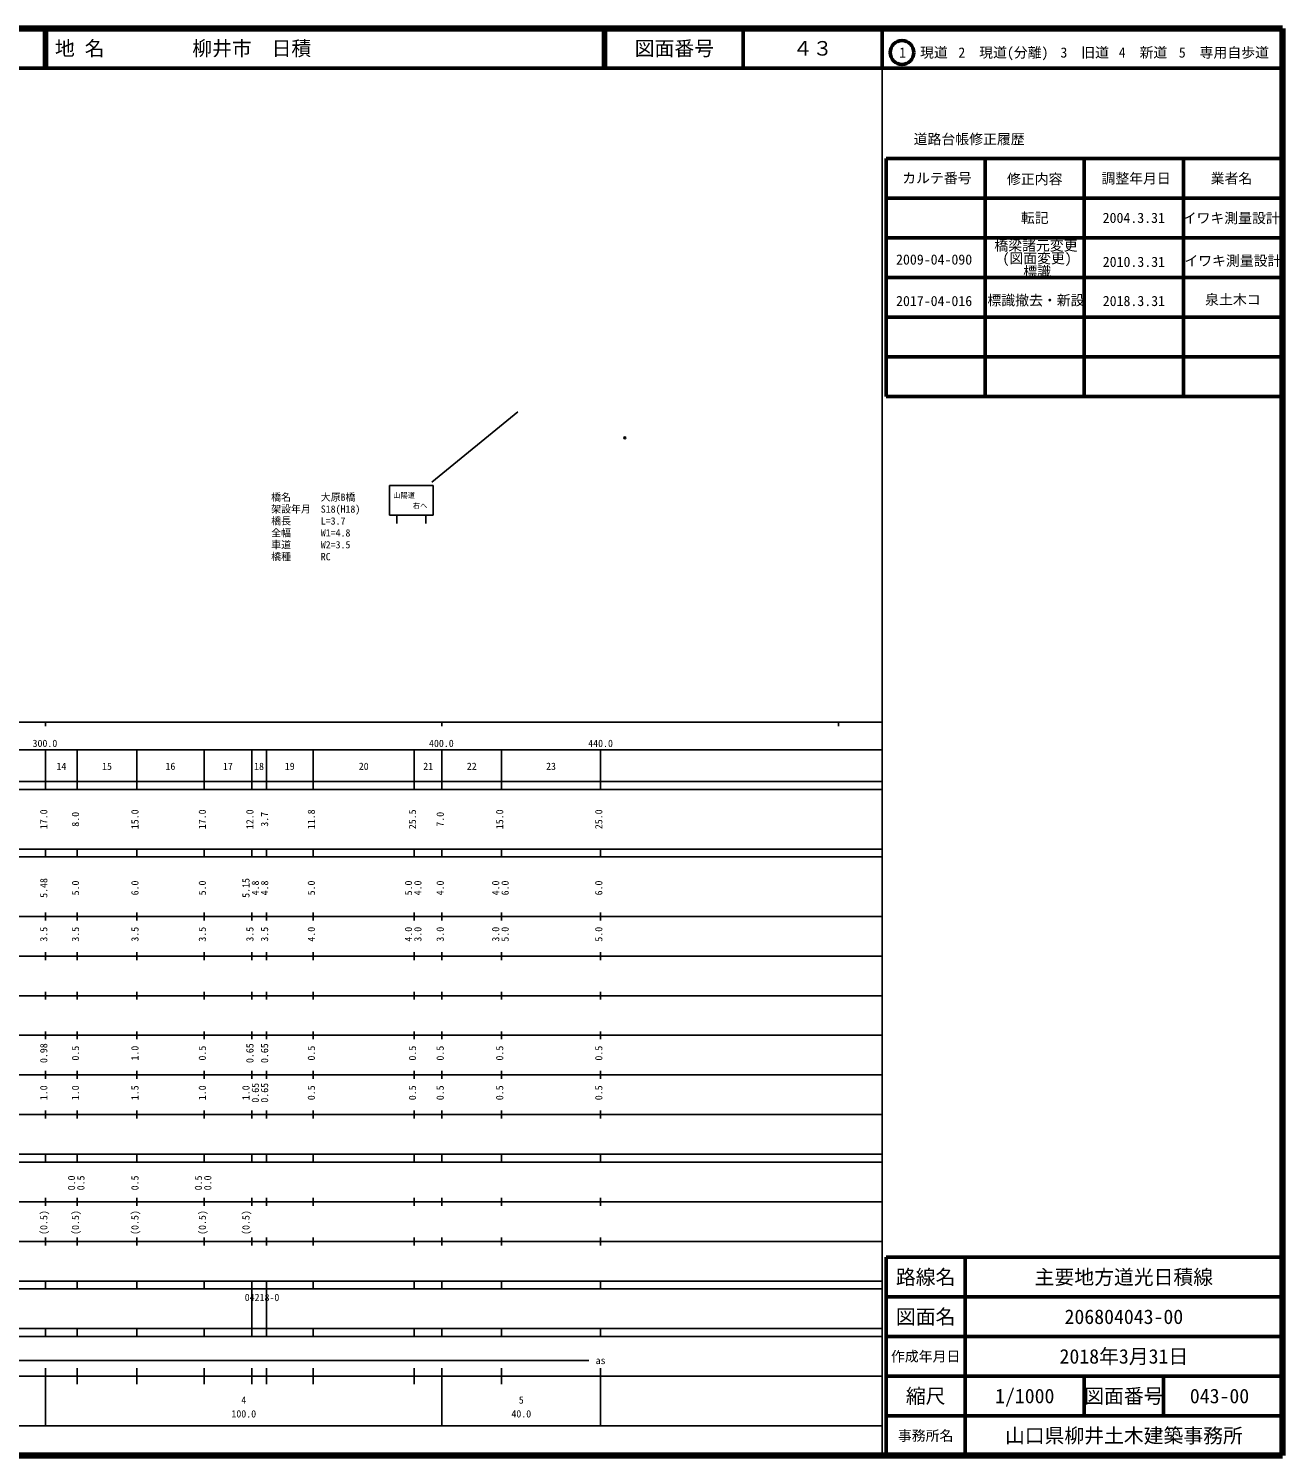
# Model space of a CAD drawing. Units: millimetres on the paper, with parts at other scales. Extents: x 40 to 680, y 20 to 380.
# Drawn here: x 363.7 to 680, y 20 to 380 of the extents above; entities that cross this region are included whole.
import ezdxf
from ezdxf.enums import TextEntityAlignment as Align

# ---------------------------------------------------------------- set-up
doc = ezdxf.new("R2010")
doc.units = ezdxf.units.MM
doc.header["$PDMODE"] = 32
doc.header["$PDSIZE"] = 0.5
for name, color, linetype in [('M-OTRS', 6, 'Continuous'), ('M-STR-HTXT', 7, 'Continuous'), ('M-TTL-TXT', 7, 'Continuous')]:
    doc.layers.add(name, color=color, linetype=linetype)
for name, color, linetype, lineweight in [('M-STR-STRC', 7, 'Continuous', 25), ('M-TTL', 2, 'Continuous', 140), ('M-TTL-BAND', 7, 'Continuous', 25), ('M-TTL-FRAM', 2, 'Continuous', 50), ('M-TTL-LINE', 7, 'Continuous', 50)]:
    doc.layers.add(name, color=color, linetype=linetype, lineweight=lineweight)
doc.styles.add('ＭＳ ゴシック', font='')
doc.styles.get('ＭＳ ゴシック').set_extended_font_data('MS Gothic')

msp = doc.modelspace()

# ---------------------------------------------------------------- linework, layer by layer
at = {"layer": 'M-OTRS'}
msp.add_point((514.088, 276.754), dxfattribs=at)
at = {"layer": 'M-STR-STRC'}
for p, q in [((465.402, 265.545), (487.108, 283.304)), ((454.765, 264.752), (454.763, 257.252)), ((465.765, 264.75), (454.765, 264.752)), ((465.765, 264.75), (465.763, 257.25)), ((465.763, 257.25), (454.763, 257.252)), ((456.596, 255.159), (456.597, 257.252)), ((463.93, 257.25), (463.93, 255.157))]:
    msp.add_line(p, q, dxfattribs=at)
at = {"layer": 'M-TTL'}
for p, q in [((680, 380), (40, 380)), ((680, 20), (680, 380)), ((40, 20), (680, 20))]:
    msp.add_line(p, q, dxfattribs=at)
at = {"layer": 'M-TTL-BAND'}
for p, q in [((579, 20), (579, 370)), ((40, 205), (579, 205)), ((368, 205), (368, 204)), ((468, 205), (468, 204)), ((568, 205), (568, 204)), ((68, 198), (579, 198)), ((368, 188), (368, 198)), ((376, 188), (376, 198)), ((391, 188), (391, 198)), ((408, 188), (408, 198)), ((420, 188), (420, 198)), ((423.7, 188), (423.7, 198)), ((435.5, 188), (435.5, 198)), ((461, 188), (461, 198)), ((468, 188), (468, 198)), ((483, 188), (483, 198)), ((508, 188), (508, 198)), ((40, 190), (579, 190)), ((40, 188), (579, 188)), ((40, 173), (579, 173)), ((368, 171), (368, 173)), ((376, 171), (376, 173)), ((391, 171), (391, 173)), ((408, 171), (408, 173)), ((420, 171), (420, 173)), ((423.7, 171), (423.7, 173)), ((435.5, 171), (435.5, 173)), ((461, 171), (461, 173)), ((468, 171), (468, 173)), ((483, 171), (483, 173)), ((508, 171), (508, 173)), ((40, 171), (579, 171)), ((40, 156), (579, 156)), ((368, 155), (368, 157)), ((376, 155), (376, 157)), ((391, 155), (391, 157)), ((408, 155), (408, 157)), ((420, 155), (420, 157)), ((423.7, 155), (423.7, 157)), ((435.5, 155), (435.5, 157)), ((461, 155), (461, 157)), ((468, 155), (468, 157)), ((483, 155), (483, 157)), ((508, 155), (508, 157)), ((46, 146), (579, 146)), ((368, 145), (368, 147)), ((376, 145), (376, 147)), ((391, 145), (391, 147)), ((408, 145), (408, 147)), ((420, 145), (420, 147)), ((423.7, 145), (423.7, 147)), ((435.5, 145), (435.5, 147)), ((461, 145), (461, 147)), ((468, 145), (468, 147)), ((483, 145), (483, 147)), ((508, 145), (508, 147)), ((368, 135), (368, 137)), ((376, 135), (376, 137)), ((391, 135), (391, 137)), ((408, 135), (408, 137)), ((420, 135), (420, 137)), ((423.7, 135), (423.7, 137)), ((435.5, 135), (435.5, 137)), ((461, 135), (461, 137)), ((468, 135), (468, 137)), ((483, 135), (483, 137)), ((508, 135), (508, 137)), ((52, 136), (579, 136)), ((46, 126), (579, 126)), ((368, 125), (368, 127)), ((376, 125), (376, 127)), ((391, 125), (391, 127)), ((408, 125), (408, 127)), ((420, 125), (420, 127)), ((423.7, 125), (423.7, 127)), ((435.5, 125), (435.5, 127)), ((461, 125), (461, 127)), ((468, 125), (468, 127)), ((483, 125), (483, 127)), ((508, 125), (508, 127)), ((52, 116), (579, 116)), ((368, 115), (368, 117)), ((376, 115), (376, 117)), ((391, 115), (391, 117)), ((408, 115), (408, 117)), ((420, 115), (420, 117)), ((423.7, 115), (423.7, 117)), ((435.5, 115), (435.5, 117)), ((461, 115), (461, 117)), ((468, 115), (468, 117)), ((483, 115), (483, 117)), ((508, 115), (508, 117)), ((46, 106), (579, 106)), ((368, 105), (368, 107)), ((376, 105), (376, 107)), ((391, 105), (391, 107)), ((408, 105), (408, 107)), ((420, 105), (420, 107)), ((423.7, 105), (423.7, 107)), ((435.5, 105), (435.5, 107)), ((461, 105), (461, 107)), ((468, 105), (468, 107)), ((483, 105), (483, 107)), ((508, 105), (508, 107)), ((40, 96), (579, 96)), ((40, 94), (579, 94)), ((368, 94), (368, 96)), ((376, 94), (376, 96)), ((391, 94), (391, 96)), ((408, 94), (408, 96)), ((420, 94), (420, 96)), ((423.7, 94), (423.7, 96)), ((435.5, 94), (435.5, 96)), ((461, 94), (461, 96)), ((468, 94), (468, 96)), ((483, 94), (483, 96)), ((508, 94), (508, 96)), ((49, 84), (579, 84)), ((368, 83), (368, 85)), ((376, 83), (376, 85)), ((391, 83), (391, 85)), ((408, 83), (408, 85)), ((420, 83), (420, 85)), ((423.7, 83), (423.7, 85)), ((435.5, 83), (435.5, 85)), ((461, 83), (461, 85)), ((468, 83), (468, 85)), ((483, 83), (483, 85)), ((508, 83), (508, 85)), ((40, 74), (579, 74)), ((368, 73), (368, 75)), ((376, 73), (376, 75)), ((391, 73), (391, 75)), ((408, 73), (408, 75)), ((420, 73), (420, 75)), ((423.7, 73), (423.7, 75)), ((435.5, 73), (435.5, 75)), ((461, 73), (461, 75)), ((468, 73), (468, 75)), ((483, 73), (483, 75)), ((508, 73), (508, 75)), ((40, 64), (579, 64)), ((40, 62), (579, 62)), ((368, 62), (368, 64)), ((376, 62), (376, 64)), ((391, 62), (391, 64)), ((408, 62), (408, 64)), ((420, 62), (420, 64)), ((420, 52), (420, 62)), ((423.7, 62), (423.7, 64)), ((423.7, 52), (423.7, 62)), ((435.5, 62), (435.5, 64)), ((461, 62), (461, 64)), ((468, 62), (468, 64)), ((483, 62), (483, 64)), ((508, 62), (508, 64)), ((40, 52), (579, 52)), ((368, 50), (368, 52)), ((376, 50), (376, 52)), ((391, 50), (391, 52)), ((408, 50), (408, 52)), ((420, 50), (420, 52)), ((423.7, 50), (423.7, 52)), ((435.5, 50), (435.5, 52)), ((461, 50), (461, 52)), ((468, 50), (468, 52)), ((483, 50), (483, 52)), ((508, 50), (508, 52)), ((40, 50), (579, 50)), ((71, 44), (505, 44)), ((40, 40), (579, 40)), ((368, 27.5), (368, 42)), ((376, 38), (376, 42)), ((391, 38), (391, 42)), ((408, 38), (408, 42)), ((420, 38), (420, 42)), ((423.7, 38), (423.7, 42)), ((435.5, 38), (435.5, 42)), ((461, 38), (461, 42)), ((468, 27.5), (468, 42)), ((483, 38), (483, 42)), ((508, 27.5), (508, 42)), ((68, 27.5), (579, 27.5))]:
    msp.add_line(p, q, dxfattribs=at)
at = {"layer": 'M-TTL-FRAM'}
for p, q in [((580, 347.197), (580, 287.197)), ((580, 347.197), (680, 347.197)), ((580, 287.197), (680, 287.197)), ((680, 70), (580, 70)), ((580, 70), (580, 20))]:
    msp.add_line(p, q, dxfattribs=at)
at = {"layer": 'M-TTL-LINE'}
for p, q in [((367.75, 380), (367.75, 370)), ((368.25, 380), (368.25, 370)), ((508.747, 380), (508.747, 370)), ((509.247, 380), (509.247, 370)), ((543.997, 380), (543.997, 370)), ((579, 380), (579, 370)), ((40, 370), (680, 370)), ((605, 347.197), (605, 287.197)), ((630, 347.197), (630, 287.197)), ((655, 347.197), (655, 287.197)), ((580, 337.197), (680, 337.197)), ((580, 327.197), (680, 327.197)), ((580, 317.197), (680, 317.197)), ((580, 307.197), (680, 307.197)), ((580, 297.197), (680, 297.197)), ((600, 70), (600, 20)), ((680, 60), (580, 60)), ((680, 50), (580, 50)), ((680, 40), (580, 40)), ((630, 40), (630, 30)), ((650, 40), (650, 30)), ((680, 30), (580, 30))]:
    msp.add_line(p, q, dxfattribs=at)
msp.add_circle((584.031, 373.958), 3, dxfattribs=at)

# ---------------------------------------------------------------- texts
at = {"layer": 'M-STR-HTXT', "style": 'ＭＳ ゴシック'}
for s, p in [('橋名\u3000\u3000\u3000大原B橋', (424.92, 260.302)), ('架設年月\u3000S18(H18)', (424.92, 257.302)), ('橋長\u3000\u3000\u3000L=3.7', (424.92, 254.302)), ('全幅\u3000\u3000\u3000W1=4.8', (424.92, 251.302)), ('車道\u3000\u3000\u3000W2=3.5', (424.92, 248.302)), ('橋種\u3000\u3000\u3000RC', (424.92, 245.302))]:
    msp.add_text(s, height=1.833, dxfattribs=at).set_placement(p, align=Align.BOTTOM_LEFT)
at = {"layer": 'M-STR-STRC', "style": 'ＭＳ ゴシック'}
for s, p in [('山陽道', (455.677, 261.172)), ('右へ', (460.616, 258.571))]:
    msp.add_text(s, height=1.32, dxfattribs=at).set_placement(p, align=Align.BOTTOM_LEFT)
at = {"layer": 'M-TTL-BAND', "style": 'ＭＳ ゴシック'}
for s, p in [('300.0', (367.844, 198.195)), ('400.0', (467.844, 198.195)), ('440.0', (508, 198.195)), ('14', (372, 192.405)), ('15', (383.5, 192.405)), ('16', (399.5, 192.405)), ('17', (414, 192.405)), ('18', (421.85, 192.405)), ('19', (429.6, 192.405)), ('20', (448.25, 192.405)), ('21', (464.5, 192.405)), ('22', (475.5, 192.405)), ('23', (495.5, 192.405)), ('as', (508, 42.5)), ('4', (418, 32.523)), ('5', (488, 32.523)), ('100.0', (418, 29.033)), ('40.0', (488, 29.033))]:
    msp.add_text(s, height=1.833, dxfattribs=at).set_placement(p, align=Align.BOTTOM_CENTER)
for s, p in [('17.0', (369, 180.5)), ('8.0', (377, 180.5)), ('15.0', (392, 180.5)), ('17.0', (409, 180.5)), ('12.0', (421, 180.5)), ('3.7', (424.7, 180.5)), ('11.8', (436.5, 180.5)), ('25.5', (462, 180.5)), ('7.0', (469, 180.5)), ('15.0', (484, 180.5)), ('25.0', (509, 180.5)), ('5.48', (369, 163.174)), ('5.0', (377, 163.174)), ('6.0', (392, 163.174)), ('5.0', (409, 163.174)), ('5.15', (420, 163.174)), ('4.8', (422.37, 163.174)), ('4.8', (424.7, 163.174)), ('5.0', (436.5, 163.174)), ('5.0', (461, 163.174)), ('4.0', (463.37, 163.174)), ('4.0', (469, 163.174)), ('4.0', (483, 163.174)), ('6.0', (485.37, 163.174)), ('6.0', (509, 163.174)), ('3.5', (369, 151.5)), ('3.5', (377, 151.5)), ('3.5', (392, 151.5)), ('3.5', (409, 151.5)), ('3.5', (421, 151.5)), ('3.5', (424.7, 151.5)), ('4.0', (436.5, 151.5)), ('4.0', (461, 151.5)), ('3.0', (463.37, 151.5)), ('3.0', (469, 151.5)), ('3.0', (483, 151.5)), ('5.0', (485.37, 151.5)), ('5.0', (509, 151.5)), ('0.98', (369, 121.5)), ('0.5', (377, 121.5)), ('1.0', (392, 121.5)), ('0.5', (409, 121.5)), ('0.65', (421, 121.5)), ('0.65', (424.7, 121.5)), ('0.5', (436.5, 121.5)), ('0.5', (462, 121.5)), ('0.5', (469, 121.5)), ('0.5', (484, 121.5)), ('0.5', (509, 121.5)), ('1.0', (369, 111.5)), ('1.0', (377, 111.5)), ('1.5', (392, 111.5)), ('1.0', (409, 111.5)), ('1.0', (420, 111.5)), ('0.65', (422.37, 111.5)), ('0.65', (424.7, 111.5)), ('0.5', (436.5, 111.5)), ('0.5', (462, 111.5)), ('0.5', (469, 111.5)), ('0.5', (484, 111.5)), ('0.5', (509, 111.5)), ('0.0', (376, 88.764)), ('0.5', (378.37, 88.764)), ('0.5', (392, 88.764)), ('0.5', (408, 88.764)), ('0.0', (410.37, 88.764)), ('(0.5)', (369, 78.764)), ('(0.5)', (377, 78.764)), ('(0.5)', (392, 78.764)), ('(0.5)', (409, 78.764)), ('(0.5)', (420, 78.764))]:
    msp.add_text(s, height=1.833, rotation=90, dxfattribs=at).set_placement(p, align=Align.BOTTOM_CENTER)
msp.add_text('04218-0', height=1.833, dxfattribs=at).set_placement((418.242, 58.405), align=Align.BOTTOM_LEFT)
at = {"layer": 'M-TTL-TXT', "style": 'ＭＳ ゴシック'}
for s, p in [('地 名', (370.38, 375)), ('柳井市\u3000日積', (405.024, 375))]:
    msp.add_text(s, height=3.666, dxfattribs=at).set_placement(p, align=Align.MIDDLE_LEFT)
for s, height, p in [('図面番号', 3.666, (526.622, 375)), ('４３', 3.666, (561.497, 375)), ('1\u3000現道', 2.566, (589.448, 373.958)), ('2\u3000現道(分離)', 2.566, (609.619, 373.958)), ('3\u3000旧道', 2.566, (630.121, 373.958)), ('4\u3000新道', 2.566, (644.824, 373.958)), ('5\u3000専用自歩道', 2.566, (665.228, 373.958)), ('道路台帳修正履歴', 2.566, (600.968, 352.113)), ('カルテ番号', 2.566, (592.839, 342.277)), ('修正内容', 2.566, (617.509, 342.023)), ('調整年月日', 2.566, (643.089, 342.197)), ('業者名', 2.566, (667.134, 342.197)), ('転記', 2.566, (617.5, 332.245)), ('2004.3.31', 2.566, (642.5, 332.245)), ('イワキ測量設計', 2.566, (667.077, 332.189)), ('橋梁諸元変更', 2.566, (617.826, 325.258)), ('2009-04-090', 2.566, (592.137, 321.727)), ('(図面変更)', 2.566, (618.115, 322.034)), ('2010.3.31', 2.566, (642.527, 321.15)), ('イワキ測量設計', 2.566, (667.5, 321.421)), ('標識', 2.566, (618.115, 318.698)), ('泉土木コ', 2.566, (667.5, 311.617)), ('2017-04-016', 2.566, (592.137, 311.267)), ('標識撤去・新設', 2.566, (617.826, 311.445)), ('2018.3.31', 2.566, (642.527, 311.272)), ('路線名', 3.666, (590, 65)), ('路線名', 3.666, (590, 65)), ('主要地方道光日積線', 3.666, (640, 65)), ('図面名', 3.666, (590, 55)), ('図面名', 3.666, (590, 55)), ('206804043-00', 3.666, (640, 55)), ('2018年3月31日', 3.666, (640, 45)), ('作成年月日', 2.566, (590, 45)), ('作成年月日', 2.566, (590, 45)), ('縮尺', 3.666, (590, 35)), ('縮尺', 3.666, (590, 35)), ('1/1000', 3.666, (615, 35)), ('図面番号', 3.666, (640, 35)), ('図面番号', 3.666, (640, 35)), ('043-00', 3.666, (664.125, 35)), ('事務所名', 2.566, (590, 25)), ('事務所名', 2.566, (590, 25)), ('山口県柳井土木建築事務所', 3.666, (640, 25))]:
    msp.add_text(s, height=height, dxfattribs=at).set_placement(p, align=Align.MIDDLE_CENTER)

doc.saveas('drawing.dxf')
